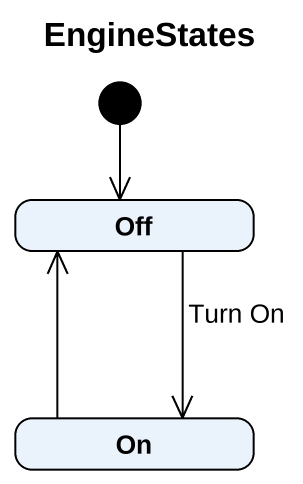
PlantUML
@startuml
title EngineStates
hide empty description
state Off
state "On" as On_
[*] --> Off
Off --> On_ : Turn On
On_ -up-> Off
@enduml
